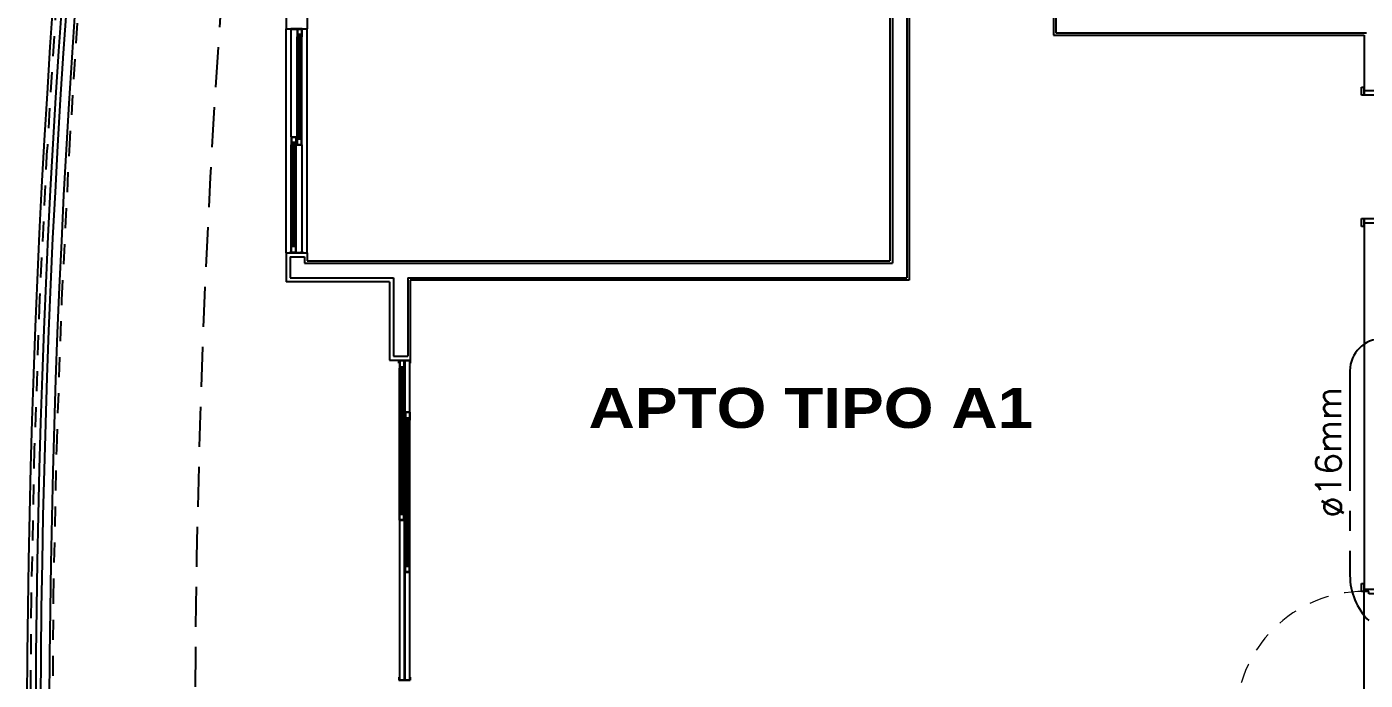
# Model space of a CAD drawing. Header units: millimetres. Extents: x 188.6 to 263.2, y 40.1 to 120.1.
# Drawn here: x 188.92 to 197.27, y 88.96 to 93.04 of the extents above; entities that cross this region are included whole.
import ezdxf

# ---------------------------------------------------------------- set-up
doc = ezdxf.new("R2010")
doc.units = ezdxf.units.MM
for name, pattern in [('CENTER2', [1.125, 0.75, -0.125, 0.125, -0.125]), ('HIDDEN', [0.375, 0.25, -0.125]), ('HIDDEN2', [0.1875, 0.125, -0.0625]), ('XREF-TIPO$0$HIDDEN2', [0.1875, 0.125, -0.0625])]:
    doc.linetypes.add(name, pattern=pattern)
for name, color, linetype in [('ARQ', 8, 'Continuous'), ('ESTR-VIGAS', 11, 'HIDDEN2'), ('ESTRUTURA', 7, 'Continuous'), ('GAS-TEXTO', 7, 'Continuous'), ('GAS-TUBO-PISO', 6, 'CENTER2'), ('INC-TEXTO', 7, 'Continuous')]:
    doc.layers.add(name, color=color, linetype=linetype)
doc.styles.add('60-75', font='romans.shx', dxfattribs={"height": 0.12})
doc.styles.add('MC-ROMANS', font='romans')

# ---------------------------------------------------------------- blocks, each defined once
blk = doc.blocks.new('COBERTURA_29-09-2016')
at = {"layer": 'ESTR-VIGAS'}
for points in [[(-17.5749, 6.8293), (-17.6343, 5.8974)], [(-17.4946, 5.8885), (-17.4352, 6.8204)], [(-17.6344, 5.8964), (-17.6806, 4.9638)], [(-17.6343, 5.8974), (-17.6344, 5.8964)], [(-17.5407, 4.9569), (-17.4945, 5.8895)], [(-17.4946, 5.8885), (-17.4945, 5.8895)], [(-17.6806, 4.9628), (-17.7136, 4.0296)], [(-17.6806, 4.9638), (-17.6806, 4.9628)], [(-17.5737, 4.0247), (-17.5407, 4.9579)], [(-17.5407, 4.9569), (-17.5407, 4.9579)], [(-17.7136, 4.0286), (-17.7334, 3.0951)], [(-17.7136, 4.0296), (-17.7136, 4.0286)], [(-17.5935, 3.0921), (-17.5737, 4.0257)], [(-17.5737, 4.0247), (-17.5737, 4.0257)], [(-17.7334, 3.0941), (-17.74, 2.1604)], [(-17.7334, 3.0951), (-17.7334, 3.0941)], [(-17.6, 2.1594), (-17.5934, 3.0931)], [(-17.5935, 3.0921), (-17.5934, 3.0931)]]:
    blk.add_lwpolyline(points, dxfattribs=at)
blk = doc.blocks.new('XREF-TIPO$0$A$C0189091C')
at = {"color": 0}
for p, q in [((0.05, 0.1425), (0.05, 0.9425)), ((0.05, 0.9425), (0.08, 0.9425)), ((0.08, 0.9425), (0.05, 0.9425)), ((0.05, 0.9425), (0.05, 0.1425)), ((0.08, 0.9425), (0.08, 0.1425)), ((0.08, 0.1425), (0.08, 0.9425)), ((0, 0.1575), (0.05, 0.1575)), ((0, 0.1425), (0, 0.1575)), ((0.05, 0.1425), (0, 0.1425)), ((0, 0.1425), (0.05, 0.1425)), ((0.035, 0.015), (0.035, 0.1425)), ((0.08, 0.1425), (0.05, 0.1425)), ((0.05, 0.1425), (0.08, 0.1425)), ((0.05, 0.1425), (0.05, 0.1125)), ((0.05, 0.1125), (0.065, 0.1125)), ((0.065, 0.1125), (0.065, 0.015)), ((0.835, 0.1125), (0.85, 0.1125)), ((0.835, 0.015), (0.835, 0.1125)), ((0.85, 0.1575), (0.9, 0.1575)), ((0.85, 0.1425), (0.85, 0.1575)), ((0.865, 0.1425), (0.85, 0.1425)), ((0.85, 0.1125), (0.85, 0.1425)), ((0.85, 0.1425), (0.9, 0.1425)), ((0.865, 0.1425), (0.865, 0.015)), ((0.9, 0.1575), (0.9, 0.1425)), ((0.015, 0), (0.015, 0.015)), ((0.065, 0.015), (0.015, 0.015)), ((0.065, 0), (0.015, 0)), ((0.035, 0.015), (0.065, 0.015)), ((0.065, 0.015), (0.065, 0)), ((0.835, 0), (0.835, 0.015)), ((0.835, 0.015), (0.875, 0.015)), ((0.885, 0.015), (0.835, 0.015)), ((0.885, 0), (0.835, 0)), ((0.885, 0.015), (0.885, 0))]:
    blk.add_line(p, q, dxfattribs=at)
at = {"color": 0, "linetype": 'XREF-TIPO$0$HIDDEN2', "lineweight": 13}
blk.add_arc((0.05, 0.1425), 0.8, 360, 90, dxfattribs=at)
blk = doc.blocks.new('XREF-TIPO$0$A$C491F7D64-flat-1')
for p, q in [((-0.057, 0.03), (-0.005, 0.03)), ((-0.057, 0.03), (-0.057, 0)), ((-0.055, 0.028), (-0.019, 0.028)), ((-0.055, 0.002), (-0.055, 0.028)), ((-0.055, 0.002), (-0.007, 0.002)), ((-0.019, 0.028), (-0.019, 0.008)), ((-0.007, 0.008), (-0.019, 0.008)), ((-0.017, 0.03), (-0.017, 0.02)), ((-0.005, 0.02), (-0.017, 0.02)), ((-0.017, 0.02), (-0.017, 0.01)), ((-0.005, 0.01), (-0.017, 0.01)), ((-0.005, 0.0195), (-0.0165, 0.0195)), ((0, 0.0185), (-0.0165, 0.0185)), ((0, 0.0115), (-0.0165, 0.0115)), ((-0.005, 0.0105), (-0.0165, 0.0105)), ((-0.015, 0.028), (-0.015, 0.022)), ((-0.015, 0.028), (-0.007, 0.028)), ((-0.007, 0.022), (-0.015, 0.022)), ((-0.007, 0.028), (-0.007, 0.022)), ((-0.007, 0.008), (-0.007, 0.002)), ((-0.005, 0.03), (-0.005, 0.02)), ((-0.005, 0.01), (-0.005, 0)), ((-0.0045, 0.02), (-0.0045, 0.025)), ((-0.0045, 0.01), (-0.0045, 0.005)), ((0, 0.02), (0, 0.0185)), ((0, 0.01), (0, 0.0115)), ((-0.057, 0), (-0.005, 0)), ((-0.055, 0), (-0.055, 0))]:
    blk.add_line(p, q)
for centre, radius, start, end in [((-0.0165, 0.019), 0.0005, 90, 270), ((-0.0165, 0.011), 0.0005, 90, 270), ((-0.005, 0.02), 0.0005, 270, 0), ((-0.005, 0.01), 0.0005, 0, 90), ((-0.005, 0.02), 0.005, 0, 84.26083), ((-0.005, 0.01), 0.005, 275.73917, 0)]:
    blk.add_arc(centre, radius, start, end)
blk = doc.blocks.new('XREF-TIPO$0$A$C70231090-flat-1')
for p, q in [((-0.055, 0.02), (-0.055, 0.0185)), ((-0.055, 0.0185), (-0.0385, 0.0185)), ((-0.055, 0.0115), (-0.0385, 0.0115)), ((-0.055, 0.01), (-0.055, 0.0115)), ((-0.0505, 0.02), (-0.0505, 0.025)), ((-0.0505, 0.01), (-0.0505, 0.005)), ((0, 0.03), (-0.05, 0.03)), ((-0.05, 0.03), (-0.05, 0.02)), ((-0.05, 0.02), (-0.038, 0.02)), ((-0.05, 0.0195), (-0.0385, 0.0195)), ((-0.05, 0.0105), (-0.0385, 0.0105)), ((-0.05, 0.01), (-0.05, 0)), ((-0.05, 0.01), (-0.038, 0.01)), ((-0.04, 0.028), (-0.048, 0.028)), ((-0.048, 0.028), (-0.048, 0.022)), ((-0.048, 0.022), (-0.04, 0.022)), ((-0.048, 0.008), (-0.036, 0.008)), ((-0.048, 0.008), (-0.048, 0.002)), ((-0.002, 0.002), (-0.048, 0.002)), ((-0.04, 0.028), (-0.04, 0.022)), ((-0.038, 0.03), (-0.038, 0.02)), ((-0.038, 0.02), (-0.038, 0.01)), ((-0.002, 0.028), (-0.036, 0.028)), ((-0.036, 0.028), (-0.036, 0.008)), ((-0.002, 0.019), (-0.002, 0.028)), ((-0.002, 0.002), (-0.002, 0.019)), ((-0.002, 0.019), (-0.002, 0.019)), ((0, 0.017), (0, 0.03)), ((0, 0.002), (0, 0.017)), ((0, 0.017), (0, 0.017)), ((0, 0), (0, 0.002)), ((0, 0.002), (0, 0.002)), ((0, 0), (-0.05, 0))]:
    blk.add_line(p, q)
for centre, radius, start, end in [((-0.05, 0.02), 0.005, 95.73917, 180), ((-0.05, 0.01), 0.005, 180, 264.26083), ((-0.05, 0.02), 0.0005, 180, 270), ((-0.05, 0.01), 0.0005, 90, 180), ((-0.0385, 0.019), 0.0005, 270, 90), ((-0.0385, 0.011), 0.0005, 270, 90)]:
    blk.add_arc(centre, radius, start, end)
blk = doc.blocks.new('XREF-TIPO$0$A$C491F7D64-flat-2')
for p, q in [((-0.057, 0.03), (-0.005, 0.03)), ((-0.057, 0.03), (-0.057, 0)), ((-0.055, 0.028), (-0.019, 0.028)), ((-0.055, 0.002), (-0.055, 0.028)), ((-0.055, 0.002), (-0.007, 0.002)), ((-0.019, 0.028), (-0.019, 0.008)), ((-0.007, 0.008), (-0.019, 0.008)), ((-0.017, 0.03), (-0.017, 0.02)), ((-0.005, 0.02), (-0.017, 0.02)), ((-0.017, 0.02), (-0.017, 0.01)), ((-0.005, 0.01), (-0.017, 0.01)), ((-0.005, 0.0195), (-0.0165, 0.0195)), ((0, 0.0185), (-0.0165, 0.0185)), ((0, 0.0115), (-0.0165, 0.0115)), ((-0.005, 0.0105), (-0.0165, 0.0105)), ((-0.015, 0.028), (-0.015, 0.022)), ((-0.015, 0.028), (-0.007, 0.028)), ((-0.007, 0.022), (-0.015, 0.022)), ((-0.007, 0.028), (-0.007, 0.022)), ((-0.007, 0.008), (-0.007, 0.002)), ((-0.005, 0.03), (-0.005, 0.02)), ((-0.005, 0.01), (-0.005, 0)), ((-0.0045, 0.02), (-0.0045, 0.025)), ((-0.0045, 0.01), (-0.0045, 0.005)), ((0, 0.02), (0, 0.0185)), ((0, 0.01), (0, 0.0115)), ((-0.057, 0), (-0.005, 0)), ((-0.055, 0), (-0.055, 0))]:
    blk.add_line(p, q)
for centre, radius, start, end in [((-0.0165, 0.019), 0.0005, 90, 270), ((-0.0165, 0.011), 0.0005, 90, 270), ((-0.005, 0.02), 0.0005, 270, 0), ((-0.005, 0.01), 0.0005, 0, 90), ((-0.005, 0.02), 0.005, 0, 84.26083), ((-0.005, 0.01), 0.005, 275.73917, 0)]:
    blk.add_arc(centre, radius, start, end)
blk = doc.blocks.new('XREF-TIPO$0$A$C491F7D64-flat-3')
for p, q in [((0, 0.02), (0, 0.0185)), ((0, 0.0185), (0.0165, 0.0185)), ((0, 0.01), (0, 0.0115)), ((0, 0.0115), (0.0165, 0.0115)), ((0.0045, 0.02), (0.0045, 0.025)), ((0.0045, 0.01), (0.0045, 0.005)), ((0.057, 0.03), (0.005, 0.03)), ((0.005, 0.03), (0.005, 0.02)), ((0.005, 0.02), (0.017, 0.02)), ((0.005, 0.0195), (0.0165, 0.0195)), ((0.005, 0.0105), (0.0165, 0.0105)), ((0.005, 0.01), (0.017, 0.01)), ((0.005, 0.01), (0.005, 0)), ((0.007, 0.028), (0.007, 0.022)), ((0.015, 0.028), (0.007, 0.028)), ((0.007, 0.022), (0.015, 0.022)), ((0.007, 0.008), (0.007, 0.002)), ((0.007, 0.008), (0.019, 0.008)), ((0.055, 0.002), (0.007, 0.002)), ((0.015, 0.028), (0.015, 0.022)), ((0.017, 0.03), (0.017, 0.02)), ((0.017, 0.02), (0.017, 0.01)), ((0.019, 0.028), (0.019, 0.008)), ((0.055, 0.028), (0.019, 0.028)), ((0.055, 0.002), (0.055, 0.028)), ((0.057, 0.03), (0.057, 0)), ((0.057, 0), (0.005, 0)), ((0.055, 0), (0.055, 0))]:
    blk.add_line(p, q)
for centre, radius, start, end in [((0.005, 0.02), 0.005, 95.73917, 180), ((0.005, 0.01), 0.005, 180, 264.26083), ((0.005, 0.02), 0.0005, 180, 270), ((0.005, 0.01), 0.0005, 90, 180), ((0.0165, 0.019), 0.0005, 270, 90), ((0.0165, 0.011), 0.0005, 270, 90)]:
    blk.add_arc(centre, radius, start, end)
blk = doc.blocks.new('XREF-TIPO$0$A$C752324B1')
at = {"color": 0}
for p, q in [((0.02, 0.071), (0, 0.071)), ((0, 0.071), (0, 0)), ((0.002, 0.069), (0.002, 0.002)), ((0.002, 0.069), (0.02, 0.069)), ((1, 0.068), (0.002, 0.068)), ((1, 0.038), (0.002, 0.038)), ((0.002, 0.033), (1.998, 0.033)), ((0.002, 0.003), (1.998, 0.003)), ((0.002, 0.002), (0.02, 0.002)), ((0.02, 0.071), (0.02, 0.069)), ((0.02, 0), (0.02, 0.002)), ((0.7152, 0.021), (1.6372, 0.021)), ((0.7152, 0.015), (1.6372, 0.015)), ((0.7272, 0.033), (1.6252, 0.033)), ((0.7272, 0.003), (1.6252, 0.003)), ((1, 0.038), (1.9498, 0.038)), ((1.002, 0.068), (1.9498, 0.068)), ((1.04, 0.056), (1.9568, 0.056)), ((1.04, 0.05), (1.9568, 0.05)), ((1.98, 0.071), (1.98, 0.069)), ((1.98, 0.071), (2, 0.071)), ((1.998, 0.069), (1.98, 0.069)), ((1.98, 0), (1.98, 0.002)), ((1.9978, 0.002), (1.98, 0.002)), ((1.998, 0.069), (1.998, 0.002)), ((2, 0.071), (2, 0)), ((0.02, 0), (0, 0)), ((1.98, 0), (1.9998, 0))]:
    blk.add_line(p, q, dxfattribs=at)
for name, p in [('XREF-TIPO$0$A$C491F7D64-flat-2', (0.7322, 0.003)), ('XREF-TIPO$0$A$C491F7D64-flat-1', (1.057, 0.038)), ('XREF-TIPO$0$A$C70231090-flat-1', (1.6752, 0.003)), ('XREF-TIPO$0$A$C491F7D64-flat-3', (1.9398, 0.038))]:
    blk.add_blockref(name, p, dxfattribs=at)
blk = doc.blocks.new('XREF-TIPO$0$A$C23913CE5-flat-1')
at = {"color": 0}
for p, q in [((0.003, -0.675), (0.003, -0.0022)), ((0.039, -0.003), (0.039, -0.05)), ((0.069, -0.003), (0.039, -0.003)), ((0.039, -0.675), (0.039, -0.05)), ((0.049, -0.05), (0.039, -0.05)), ((0.041, -0.005), (0.041, -0.048)), ((0.067, -0.005), (0.041, -0.005)), ((0.047, -0.048), (0.041, -0.048)), ((0.067, -0.036), (0.047, -0.036)), ((0.047, -0.048), (0.047, -0.036)), ((0.069, -0.038), (0.049, -0.038)), ((0.049, -0.05), (0.049, -0.038)), ((0.051, -0.686), (0.051, -0.039)), ((0.051, -0.039), (0.057, -0.039)), ((0.057, -0.686), (0.057, -0.039)), ((0.059, -0.05), (0.059, -0.038)), ((0.069, -0.05), (0.059, -0.05)), ((0.061, -0.048), (0.061, -0.04)), ((0.067, -0.04), (0.061, -0.04)), ((0.067, -0.048), (0.061, -0.048)), ((0.067, -0.005), (0.067, -0.036)), ((0.067, -0.04), (0.067, -0.048)), ((0.069, -0.003), (0.069, -0.05)), ((0.069, -0.675), (0.069, -0.05)), ((0.003, -0.675), (0.003, -0.725)), ((0.003, -0.675), (0.033, -0.675)), ((0.013, -0.725), (0.003, -0.725)), ((0.003, -1.3465), (0.003, -0.725)), ((0.005, -0.677), (0.005, -0.723)), ((0.005, -0.677), (0.031, -0.677)), ((0.011, -0.723), (0.005, -0.723)), ((0.011, -0.723), (0.011, -0.711)), ((0.031, -0.711), (0.011, -0.711)), ((0.013, -0.725), (0.013, -0.713)), ((0.033, -0.713), (0.013, -0.713)), ((0.015, -1.3575), (0.015, -0.714)), ((0.015, -0.714), (0.021, -0.714)), ((0.021, -1.3575), (0.021, -0.714)), ((0.023, -0.725), (0.023, -0.713)), ((0.033, -0.725), (0.023, -0.725)), ((0.031, -0.715), (0.025, -0.715)), ((0.025, -0.723), (0.025, -0.715)), ((0.031, -0.723), (0.025, -0.723)), ((0.031, -0.677), (0.031, -0.711)), ((0.031, -0.715), (0.031, -0.723)), ((0.033, -0.675), (0.033, -0.725)), ((0.033, -1.397), (0.033, -0.725)), ((0.039, -0.725), (0.039, -0.675)), ((0.049, -0.675), (0.039, -0.675)), ((0.039, -0.725), (0.069, -0.725)), ((0.041, -0.723), (0.041, -0.677)), ((0.047, -0.677), (0.041, -0.677)), ((0.041, -0.723), (0.067, -0.723)), ((0.047, -0.677), (0.047, -0.689)), ((0.067, -0.689), (0.047, -0.689)), ((0.049, -0.675), (0.049, -0.687)), ((0.069, -0.687), (0.049, -0.687)), ((0.051, -0.686), (0.057, -0.686)), ((0.059, -0.675), (0.059, -0.687)), ((0.069, -0.675), (0.059, -0.675)), ((0.061, -0.677), (0.061, -0.685)), ((0.067, -0.677), (0.061, -0.677)), ((0.067, -0.685), (0.061, -0.685)), ((0.067, -0.685), (0.067, -0.677)), ((0.067, -0.723), (0.067, -0.689)), ((0.069, -0.725), (0.069, -0.675)), ((0.069, -0.725), (0.069, -1.3982)), ((0.003, -1.397), (0.003, -1.3465)), ((0.013, -1.3465), (0.003, -1.3465)), ((0.003, -1.397), (0.033, -1.397)), ((0.011, -1.3485), (0.005, -1.3485)), ((0.005, -1.395), (0.005, -1.3485)), ((0.005, -1.395), (0.031, -1.395)), ((0.011, -1.3485), (0.011, -1.3605)), ((0.031, -1.3605), (0.011, -1.3605)), ((0.013, -1.3465), (0.013, -1.3585)), ((0.033, -1.3585), (0.013, -1.3585)), ((0.015, -1.3575), (0.021, -1.3575)), ((0.023, -1.3465), (0.023, -1.3585)), ((0.033, -1.3465), (0.023, -1.3465)), ((0.025, -1.3485), (0.025, -1.3565)), ((0.031, -1.3485), (0.025, -1.3485)), ((0.031, -1.3565), (0.025, -1.3565)), ((0.031, -1.3565), (0.031, -1.3485)), ((0.031, -1.395), (0.031, -1.3605)), ((0.033, -1.397), (0.033, -1.3585))]:
    blk.add_line(p, q, dxfattribs=at)
for points in [[(0.001, -0.0002), (0.001, -0.0104), (0.003, -0.0104), (0.003, -0.0022), (0.069, -0.0022), (0.069, -0.0102), (0.071, -0.0102), (0.071, -0.0002), (0.001, -0.0002)], [(0.001, -1.4002), (0.001, -1.39), (0.003, -1.39), (0.003, -1.3982), (0.069, -1.3982), (0.069, -1.3902), (0.071, -1.3902), (0.071, -1.4002), (0.001, -1.4002)]]:
    blk.add_lwpolyline(points, dxfattribs=at)
for points in [[(0.0505, -0.0385, 1), (0.0495, -0.0385), (0.0495, -0.05, -0.414214), (0.049, -0.0505), (0.044, -0.0505, 0.38517), (0.049, -0.055), (0.0505, -0.055)], [(0.064, -0.0505), (0.059, -0.0505, -0.414214), (0.0585, -0.05), (0.0585, -0.0385, 1), (0.0575, -0.0385), (0.0575, -0.055), (0.059, -0.055, 0.38517)], [(0.0145, -0.7135, 1), (0.0135, -0.7135), (0.0135, -0.725, -0.414214), (0.013, -0.7255), (0.008, -0.7255, 0.38517), (0.013, -0.73), (0.0145, -0.73)], [(0.028, -0.7255), (0.023, -0.7255, -0.414214), (0.0225, -0.725), (0.0225, -0.7135, 1), (0.0215, -0.7135), (0.0215, -0.73), (0.023, -0.73, 0.38517)], [(0.0505, -0.6865, -1), (0.0495, -0.6865), (0.0495, -0.675, 0.414214), (0.049, -0.6745), (0.044, -0.6745, -0.38517), (0.049, -0.67), (0.0505, -0.67)], [(0.064, -0.6745), (0.059, -0.6745, 0.414214), (0.0585, -0.675), (0.0585, -0.6865, -1), (0.0575, -0.6865), (0.0575, -0.67), (0.059, -0.67, -0.38517)], [(0.0135, -1.3465, 0.414214), (0.013, -1.346), (0.008, -1.346, -0.38517), (0.013, -1.3415), (0.0145, -1.3415), (0.0145, -1.358, -1), (0.0135, -1.358)], [(0.0225, -1.3465, -0.414214), (0.023, -1.346), (0.028, -1.346, 0.38517), (0.023, -1.3415), (0.0215, -1.3415), (0.0215, -1.358, 1), (0.0225, -1.358)]]:
    blk.add_lwpolyline(points, format="xyb", close=True, dxfattribs=at)
blk = doc.blocks.new('A$C0BE265FA')
at = {"layer": 'ARQ'}
for p, q in [((-15.995, 7.7352), (-15.995, 5.0952)), ((-15.98, 7.7203), (-15.98, 5.1102)), ((-20.655, 6.1853), (-20.655, 5.1355, 0.0006)), ((-17.015, 5.3653), (-17.015, 3.6853)), ((-16.895, 5.3653), (-16.895, 3.5653)), ((-17, 5.3353), (-17, 3.6703)), ((-16.91, 5.3353), (-16.91, 3.5803)), ((-20.785, 5.2253), (-20.785, 5.1355, 0.0006)), ((-20.785, 5.1355, 0.0006), (-20.655, 5.1355, 0.0006)), ((-20.785, 3.7353), (-20.785, 5.1355, 0.0006)), ((-20.6551, 3.7353), (-20.655, 5.1355, 0.0006)), ((-15.98, 5.1102), (-14.04, 5.1102)), ((-15.995, 5.0952), (-14.055, 5.0952)), ((-14.055, 5.0952), (-14.055, 4.7502)), ((-14.055, 3.9379), (-14.055, 1.6253)), ((-20.785, 3.7353), (-20.6551, 3.7353)), ((-20.785, 3.7353), (-20.785, 3.5553)), ((-20.76, 3.7103, 0.0006), (-20.67, 3.7103, 0.0006)), ((-20.76, 3.7103, 0.0006), (-20.76, 3.5803)), ((-20.67, 3.7103, 0.0006), (-20.67, 3.6703)), ((-20.6551, 3.7353), (-20.6551, 3.6853)), ((-20.6551, 3.6853), (-17.015, 3.6853)), ((-20.67, 3.6703), (-17, 3.6703)), ((-20.14, 3.5553), (-20.785, 3.5553)), ((-20.7601, 3.5803), (-20.115, 3.5803)), ((-20.14, 3.5553), (-20.14, 3.0653)), ((-20.115, 3.5803), (-20.115, 3.0903)), ((-20.025, 3.5803), (-16.91, 3.5803)), ((-20.025, 3.5803), (-20.025, 3.0903)), ((-16.895, 3.5653), (-20.01, 3.5653)), ((-20.01, 3.5653), (-20.01, 3.0653)), ((-20.14, 3.0653), (-20.01, 3.0653)), ((-20.115, 3.0903), (-20.025, 3.0903)), ((-14.055, 0.8203), (-14.055, 1.6203))]:
    blk.add_line(p, q, dxfattribs=at)
for radius, start, end in [(66.1415, 171.899467, 188.100485), (66.0865, 171.940842, 188.059109), (66.0565, 171.963438, 188.036513), (66.0015, 172.004914, 187.995038)]:
    blk.add_arc((43.7366, 0.6451), radius, start, end, dxfattribs=at)
at = {"layer": 'ARQ', "linetype": 'HIDDEN'}
blk.add_arc((45.1343, 0.6405), 66.4892, 175.900109, 179.995949, dxfattribs=at)
at = {"layer": 'ARQ'}
blk.add_blockref('XREF-TIPO$0$A$C23913CE5-flat-1', (-20.7561, 5.1354), dxfattribs=at)
for name, p, rotation in [('XREF-TIPO$0$A$C0189091C', (-14.07, 4.7853), 270), ('XREF-TIPO$0$A$C752324B1', (-20.01, 1.0653), 90), ('XREF-TIPO$0$A$C0189091C', (-13.9125, 0.7703), 90)]:
    blk.add_blockref(name, p, dxfattribs=dict(at, rotation=rotation))

msp = doc.modelspace()

# ---------------------------------------------------------------- block references
at = {"layer": 'ESTRUTURA'}
msp.add_blockref('COBERTURA_29-09-2016', (206.677, 86.3784), dxfattribs=at)

# ---------------------------------------------------------------- next in the draw order: block references
at = {"layer": 'ARQ'}
msp.add_blockref('A$C0BE265FA', (211.3213, 87.8947), dxfattribs=at)

# ---------------------------------------------------------------- next in the draw order: linework, layer by layer
at = {"layer": 'GAS-TUBO-PISO'}
msp.add_line((197.1784, 90.8937), (197.1784, 89.6151), dxfattribs=at)
for centre, radius, start, end in [((197.3784, 90.8937), 0.2, 90, 180), ((197.5784, 89.6151), 0.4, 180, 225)]:
    msp.add_arc(centre, radius, start, end, dxfattribs=at)

# ---------------------------------------------------------------- next in the draw order: texts
at = {"layer": 'GAS-TEXTO', "style": '60-75'}
msp.add_text('ø16mm', height=0.16, rotation=90, dxfattribs=at).set_placement((197.1244, 89.9766))
at = {"layer": 'INC-TEXTO', "insert": (192.4242, 90.5328), "char_height": 0.25, "attachment_point": 7, "style": 'MC-ROMANS'}
msp.add_mtext('\\A1;{\\fArial Black|b0|i0|c0|p34;APTO TIPO A1}', dxfattribs=at)

doc.saveas('drawing.dxf')
